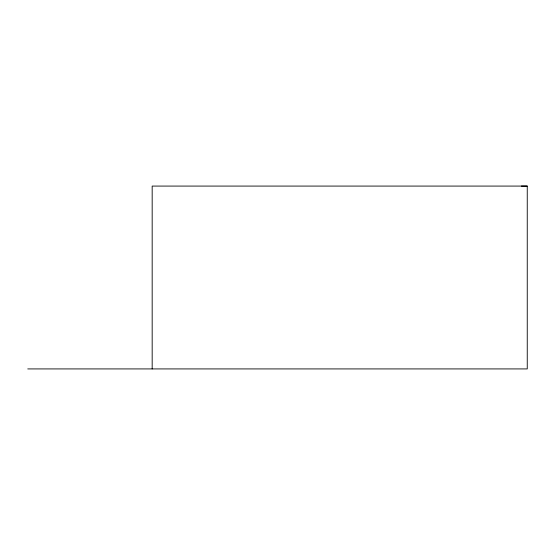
<?xml version="1.0" encoding="UTF-8"?>
<svg xmlns="http://www.w3.org/2000/svg" width="555" height="555" viewBox="0 0 555 555"><rect width="100%" height="100%" fill="white"/><g stroke="black" fill="none" stroke-linecap="round" stroke-linejoin="round"><path stroke-width="0.83" d="M27.75 368.922L527.25 368.922L527.25 186.078L521.388 186.078M527.25 186.078L152.174 186.078L152.174 368.922"/></g></svg>
